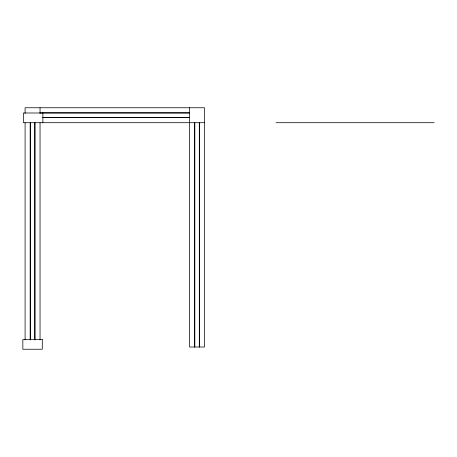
<?xml version="1.0" encoding="UTF-8"?>
<svg xmlns="http://www.w3.org/2000/svg" width="457" height="457" viewBox="0 0 457 457"><rect width="100%" height="100%" fill="white"/><g stroke="black" fill="none" stroke-linecap="round" stroke-linejoin="round"><path stroke-width="0.69" d="M40.045 112.839L189.581 112.839M189.581 112.988L23.433 112.988L23.433 122.705L204.53 122.705M42.895 117.472L189.581 117.472M42.895 117.62L189.581 117.62M276.017 122.705L434.15 122.705M199.446 122.705L199.446 347.006M199.298 122.705L199.298 347.006M194.813 122.705L194.813 347.006M194.665 122.705L194.665 347.006M189.581 107.755L189.581 347.006L204.53 347.006L204.53 107.755L25.095 107.755L25.095 113.45M42.872 112.988L42.872 122.705M40.045 107.755L40.045 113.45M40.045 122.705L40.045 339.882M34.961 122.705L34.961 339.882M34.812 122.705L34.812 339.882M30.328 122.705L30.328 339.882M30.179 122.705L30.179 339.882M25.095 122.705L25.095 339.882M42.29 339.528L22.85 339.528L22.85 349.245L42.29 349.245L42.29 339.528"/></g></svg>
